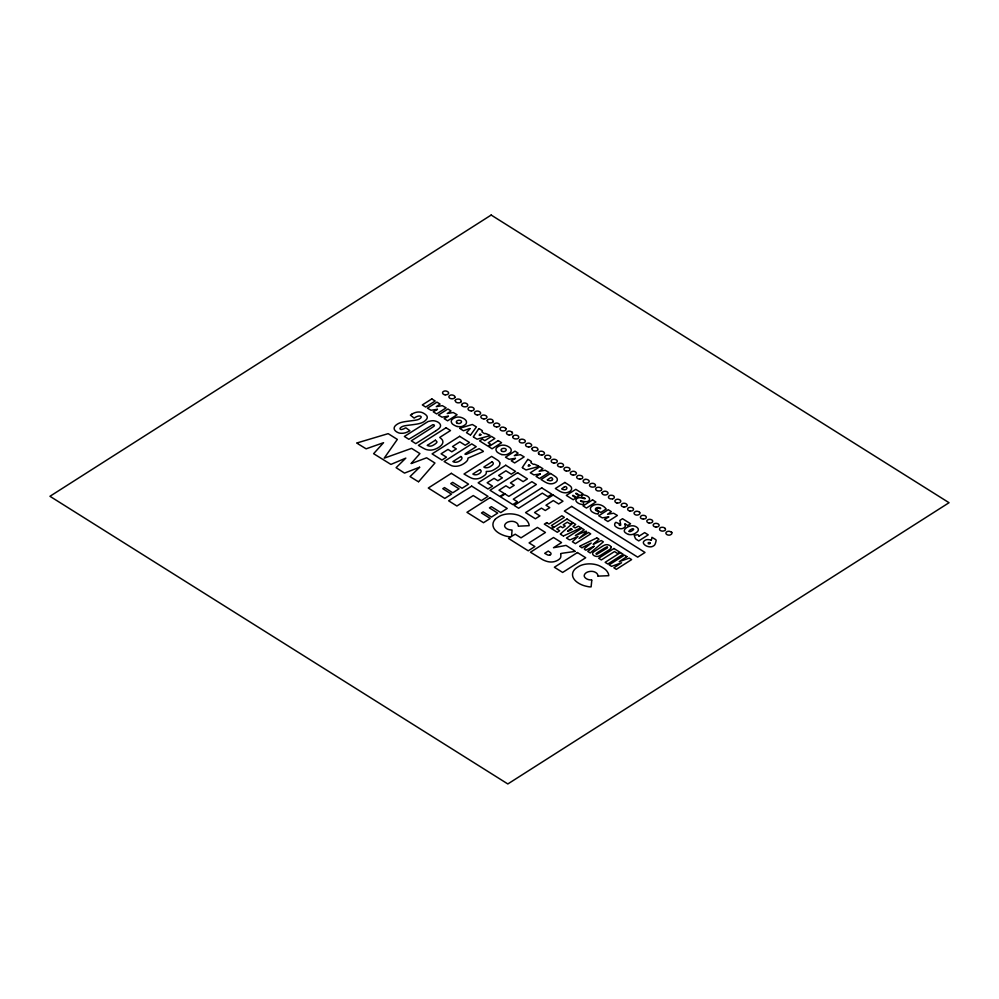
<?xml version="1.0" encoding="UTF-8"?>
<svg xmlns="http://www.w3.org/2000/svg" width="999" height="999" viewBox="0 0 999 999"><rect width="100%" height="100%" fill="white"/><g stroke="black" fill="none" stroke-linecap="round" stroke-linejoin="round"><path stroke-width="1.5" d="M470.029 428.658L469.518 429.295A56.98 36.014 1.8 0 1 468.943 429.957L466.483 432.667L468.469 433.916A52.522 33.192 1.8 0 0 469.455 434.528A6.381 4.033 1.8 0 0 470.054 434.84A1.611 1.024 1.8 0 0 470.429 434.977M461.65 404.57L461.738 404.383A5.132 3.247 1.8 0 1 462.637 403.596A3.584 2.26 1.8 0 1 463.586 403.159A2.373 1.498 1.8 0 1 465.684 403.171A3.659 2.31 1.8 0 1 467.644 404.682A2.66 1.686 1.8 0 1 466.408 406.605A3.197 2.023 1.8 0 1 463.074 406.468A3.197 2.023 1.8 0 1 461.588 404.57M579.907 546.228L580.032 546.078A3.347 2.11 1.8 0 1 580.344 545.904L596.665 537.999M620.491 525.312L619.58 525.312A1.598 1.011 1.8 0 1 619.293 525.099L619.23 524.725A1.923 1.224 1.8 0 1 619.392 524.5A2.585 1.636 1.8 0 0 619.567 524.25L619.442 523.926A2.735 1.723 1.8 0 0 619.105 523.751A16.721 10.577 1.8 0 1 618.756 523.601L617.207 522.877A7.98 5.045 1.8 0 0 616.683 522.627A2.585 1.636 1.8 0 0 616.246 522.489L615.921 522.44M470.616 434.927L476.423 426.91L472.327 424.488L460.015 428.184M411.113 463.511L419.93 453.608L411.6 448.376L384.19 458.166L397.34 439.41L388.161 433.653L357.043 442.932M418.631 481.718L434.94 463.024L426.61 457.804L411.476 463.486M479.907 434.24L479.795 434.34A6.106 3.859 1.8 0 1 479.607 434.59L479.383 434.865A15.047 9.515 1.8 0 1 479.145 435.127L479.657 435.364A11.913 7.53 1.8 0 0 480.519 435.114L480.869 434.915M528.871 465.01L528.758 465.097A6.106 3.859 1.8 0 1 528.571 465.347L528.409 465.546A15.047 9.515 1.8 0 1 528.109 465.896L528.621 466.121A11.913 7.53 1.8 0 0 529.482 465.871L529.832 465.684M419.642 467.282L410.052 476.573L415.871 480.207A81.831 51.723 1.8 0 0 417.257 481.043L418.469 481.743M586.65 531.705L579.045 538.436L588.473 532.492L590.709 533.891L575.412 543.643L572.377 541.733L578.021 536.426L571.503 539.21M560.476 533.903L573.139 522.852L575.686 524.45L572.976 526.573L575.124 527.922L578.458 526.198L581.006 527.797L563.648 535.889M478.808 428.646L473.626 436.338A4.296 2.71 1.8 0 0 473.401 436.788M527.772 459.403L522.589 467.095A4.296 2.71 1.8 0 0 522.365 467.557M582.042 494.705L582.542 494.63A25.375 16.034 1.8 0 1 584.09 494.98A17.895 11.314 1.8 0 1 585.689 495.442A7.667 4.845 1.8 0 1 586.888 495.916A6.831 4.321 1.8 0 1 588.698 497.215A5.982 3.784 1.8 0 1 589.522 498.788A4.995 3.159 1.8 0 1 589.198 500.287A4.058 2.56 1.8 0 1 587.787 501.398A2.498 1.573 1.8 0 1 586.775 501.648A6.131 3.871 1.8 0 1 585.402 501.673A7.63 4.82 1.8 0 1 583.866 501.498A8.304 5.245 1.8 0 1 582.367 501.123A8.454 5.345 1.8 0 0 581.805 500.961A5.407 3.422 1.8 0 0 580.819 500.761L580.681 500.761M437.412 409.428L433.229 411.788L436.638 413.923L446.141 407.879L442.345 405.644L436.276 406.655L440.072 404.083L436.95 402.122L427.46 408.179L431.031 410.264L437.387 409.29M448.364 416.321L444.18 418.668L447.602 420.804L457.092 414.76L453.296 412.525L447.24 413.536L451.024 410.964L447.914 409.003L438.411 415.06L441.995 417.157L448.339 416.171M515.447 458.454L511.263 460.801L514.672 462.949L524.163 456.893L520.367 454.67L514.31 455.681L518.094 453.096L514.985 451.148L505.482 457.205L509.065 459.29L515.409 458.316M540.259 474.05L536.076 476.398L539.485 478.533L548.988 472.49L545.179 470.254L539.123 471.266L542.907 468.693L539.797 466.733L530.307 472.789L533.878 474.887L540.234 473.901M608.678 517.032L604.495 519.38L607.904 521.515L617.394 515.472L613.598 513.236L607.542 514.248L611.326 511.675L608.216 509.715L598.713 515.771L602.297 517.857L608.641 516.883M639.035 536.076L639.822 535.639A34.428 21.766 1.8 0 0 640.746 535.089A72.053 45.542 1.8 0 0 641.833 534.415L644.655 532.617L648.239 534.865L638.748 540.909L637.137 539.885A21.541 13.611 1.8 0 1 636.151 539.223A3.447 2.173 1.8 0 1 635.639 538.761A4.471 2.822 1.8 0 1 635.289 538.199A49.525 31.306 1.8 0 1 634.84 537.087L634.178 535.302L635.451 535.077A55.207 34.89 1.8 0 1 637.125 534.815A1.973 1.249 1.8 0 1 637.799 534.802L638.211 534.94A2.11 1.336 1.8 0 1 638.523 535.314L638.935 536.051M582.017 547.677L591.208 543.069L585.014 548.089A6.506 4.108 1.8 0 0 584.39 548.713L584.378 549.125A2.498 1.586 1.8 0 0 584.914 549.612L585.864 550.212L593.631 546.353A2.135 1.349 1.8 0 1 593.98 546.228M483.116 451.635L467.982 458.116L467.844 459.103A7.23 4.57 1.8 0 1 467.557 460.039A9.291 5.882 1.8 0 1 466.945 460.976A13.087 8.267 1.8 0 1 465.959 461.975A29.97 18.944 1.8 0 1 464.547 463.111A19.58 12.375 1.8 0 1 461.451 464.935A12.05 7.617 1.8 0 1 458.116 466.009A9.066 5.732 1.8 0 1 454.807 466.271A7.03 4.446 1.8 0 1 451.785 465.721A4.121 2.597 1.8 0 1 451.198 465.472A64.91 41.021 1.8 0 1 447.427 463.436L444.118 461.513L471.753 443.893L476.223 446.703L466.845 452.697A25.824 16.321 1.8 0 0 465.646 453.521A3.596 2.273 1.8 0 0 465.172 453.983M570.754 539.522L570.392 539.672A5.145 3.259 1.8 0 1 570.054 539.81L569.505 539.797A3.172 1.998 1.8 0 1 568.868 539.522A33.042 20.879 1.8 0 1 568.019 538.998L566.47 538.024L581.768 528.271L584.228 529.82L575.337 535.551L586.288 531.118M600.474 508.678L599.875 508.553A4.895 3.097 1.8 0 1 599.5 508.341L598.726 507.842L596.141 509.49L600.836 512.45L606.206 509.015L605.282 507.979A13.661 8.641 1.8 0 0 603.596 506.481A10.415 6.581 1.8 0 0 601.548 505.332A8.554 5.407 1.8 0 0 599.338 504.632A5.994 3.784 1.8 0 0 597.115 504.445A7.368 4.658 1.8 0 0 595.704 504.582A5.457 3.447 1.8 0 0 594.48 504.882A6.556 4.146 1.8 0 0 593.331 505.394A14.386 9.091 1.8 0 0 592.12 506.168A9.178 5.794 1.8 0 0 591.033 507.13A5.332 3.372 1.8 0 0 590.421 509.14A9.603 6.069 1.8 0 0 590.834 510.339A14.848 9.391 1.8 0 0 591.233 511.026A3.659 2.31 1.8 0 0 591.62 511.476A4.446 2.81 1.8 0 0 592.182 511.9A28.022 17.707 1.8 0 0 593.219 512.499A19.168 12.113 1.8 0 0 594.13 512.986A8.242 5.207 1.8 0 0 594.917 513.336A5.932 3.746 1.8 0 0 596.44 513.773A8.054 5.082 1.8 0 0 597.015 513.861A4.758 3.009 1.8 0 0 597.939 513.936M574.787 551.473L563.424 553.071A23.901 15.11 1.8 0 0 561.663 553.371A5.045 3.184 1.8 0 0 560.776 553.596M419.592 467.22L404.52 473.101L396.103 467.669L405.831 458.116L390.909 464.41L373.614 453.683L383.566 442.694L366.121 448.826L358.966 444.443A34.128 21.566 1.8 0 1 357.704 443.606A15.684 9.915 1.8 0 1 356.993 443.081M583.091 504.62L582.904 504.607A11.164 7.055 1.8 0 1 581.068 504.27A7.892 4.995 1.8 0 1 579.208 503.658A8.704 5.507 1.8 0 1 577.609 502.747A7.955 5.032 1.8 0 1 576.46 501.673A5.12 3.234 1.8 0 1 575.923 500.561A2.71 1.711 1.8 0 1 575.948 500.037A6.656 4.208 1.8 0 1 576.648 498.826A3.222 2.035 1.8 0 1 577.16 498.389A4.171 2.635 1.8 0 1 578.309 497.877A3.172 2.01 1.8 0 1 579.582 497.689A4.945 3.122 1.8 0 1 581.156 497.839A16.958 10.714 1.8 0 1 583.204 498.351A14.56 9.203 1.8 0 0 583.853 498.526A8.629 5.457 1.8 0 0 584.914 498.751M520.217 526.098L529.17 525.686L529.02 524.675A10.34 6.531 1.8 0 0 528.733 523.613A20.417 12.9 1.8 0 0 528.146 522.402A22.165 14.011 1.8 0 0 527.322 521.166A18.107 11.451 1.8 0 0 526.361 520.042A13.087 8.279 1.8 0 0 524.812 518.731A36.039 22.777 1.8 0 0 519.917 515.884A11.901 7.517 1.8 0 0 517.794 515.047A18.444 11.651 1.8 0 0 513.723 514.135A16.796 10.614 1.8 0 0 505.444 514.248A17.545 11.089 1.8 0 0 501.598 515.284A11.001 6.956 1.8 0 0 499.975 516.008A34.615 21.878 1.8 0 0 496.216 518.406A11.838 7.48 1.8 0 0 495.054 519.468M519.205 526.123L518.481 526.111M598.114 576.123L608.766 575.686L608.616 574.675A10.34 6.531 1.8 0 0 608.329 573.626A20.417 12.9 1.8 0 0 607.729 572.402A22.165 14.011 1.8 0 0 606.917 571.166A18.107 11.451 1.8 0 0 605.956 570.042A13.087 8.279 1.8 0 0 604.407 568.731A36.039 22.777 1.8 0 0 599.512 565.884A11.901 7.517 1.8 0 0 597.39 565.047A18.444 11.651 1.8 0 0 593.319 564.135A16.796 10.614 1.8 0 0 585.039 564.26A17.545 11.089 1.8 0 0 581.181 565.284A11.001 6.956 1.8 0 0 579.557 566.008A34.615 21.878 1.8 0 0 575.811 568.406A11.838 7.48 1.8 0 0 574.65 569.467A16.521 10.44 1.8 0 0 572.602 573.601A17.233 10.889 1.8 0 0 573.389 578.009A18.756 11.851 1.8 0 0 576.947 582.067A21.878 13.824 1.8 0 0 582.767 585.214A15.984 10.102 1.8 0 0 584.54 585.801A30.045 18.981 1.8 0 0 588.786 586.763A4.458 2.822 1.8 0 0 590.084 586.875L591.108 586.863L591.808 580.207M607.042 547.052L606.655 547.052A6.956 4.396 1.8 0 0 605.694 547.477A28.322 17.895 1.8 0 0 604.345 548.251L598.988 551.585A60.102 37.987 1.8 0 0 596.391 553.346L596.216 553.621A2.385 1.498 1.8 0 0 596.228 553.883M570.804 528.583L571.053 528.658A7.48 4.733 1.8 0 1 571.878 529.183M480.057 434.215L480.269 434.265A3.409 2.148 1.8 0 1 480.556 434.428A1.648 1.036 1.8 0 1 480.881 434.702M529.02 464.972L529.233 465.022A3.409 2.148 1.8 0 1 529.52 465.197A1.648 1.036 1.8 0 1 529.845 465.472M572.827 495.329L573.176 495.429A4.421 2.797 1.8 0 1 573.726 495.704A46.541 29.408 1.8 0 1 574.675 496.291L576.473 497.415L579.058 495.766L577.272 494.642A46.541 29.408 1.8 0 1 576.336 494.043A4.421 2.797 1.8 0 1 575.899 493.693L575.736 493.469M607.355 547.115L607.592 547.377A1.998 1.261 1.8 0 1 607.055 548.101L597.09 554.158A2.36 1.498 1.8 0 1 596.578 554.133L596.291 554.008M629.27 531.53L629.42 531.58A4.733 2.997 1.8 0 0 629.882 531.605A1.299 0.824 1.8 0 0 630.332 531.58A1.923 1.211 1.8 0 0 630.781 531.443A3.959 2.498 1.8 0 0 631.306 531.193A19.056 12.038 1.8 0 0 632.03 530.756A15.597 9.865 1.8 0 0 632.966 530.107A4.246 2.685 1.8 0 0 633.491 529.582A1.723 1.086 1.8 0 0 633.653 529.158L633.029 528.733A1.711 1.086 1.8 0 0 632.33 528.833A4.146 2.622 1.8 0 0 631.505 529.17A14.798 9.353 1.8 0 0 629.882 530.169A4.97 3.134 1.8 0 0 629.47 530.519A2.86 1.811 1.8 0 0 629.22 530.819A1.299 0.812 1.8 0 0 629.133 531.093A4.733 2.985 1.8 0 0 629.145 531.381M581.918 547.689L581.593 547.502A18.644 11.788 1.8 0 1 581.068 547.19L580.781 547.015A16.434 10.39 1.8 0 1 580.194 546.64A1.523 0.962 1.8 0 1 579.944 546.403M465.234 454.245L465.759 454.37A2.073 1.311 1.8 0 0 466.483 454.208A22.49 14.211 1.8 0 0 467.857 453.658L479.158 448.688L481.393 450.012A62.675 39.61 1.8 0 1 482.48 450.674A8.054 5.095 1.8 0 1 483.079 451.086A2.672 1.686 1.8 0 1 483.379 451.361M480.194 469.655L480.319 469.742A10.415 6.581 1.8 0 1 480.894 470.492A2.785 1.761 1.8 0 1 481.093 471.478A5.732 3.621 1.8 0 1 480.482 472.589A7.517 4.758 1.8 0 1 479.195 473.663A8.729 5.519 1.8 0 1 477.435 474.513A3.347 2.11 1.8 0 1 476.436 474.737A5.082 3.209 1.8 0 1 475.262 474.787A4.583 2.897 1.8 0 1 474.15 474.662A1.748 1.099 1.8 0 1 473.401 474.375L472.852 474.038L477.959 470.804A35.177 22.228 1.8 0 1 479.108 470.129A44.206 27.935 1.8 0 1 479.995 469.642M572.577 495.654L572.677 495.766A4.933 3.122 1.8 0 0 573.151 496.128A54.121 34.203 1.8 0 0 574.15 496.765L576.048 497.964L573.251 499.75L566.321 495.392L575.799 489.348L582.954 493.843L580.144 495.629L578.134 494.368A62.3 39.373 1.8 0 0 577.06 493.706A5.482 3.459 1.8 0 0 576.448 493.394A1.274 0.812 1.8 0 0 576.061 493.269M585.139 498.489L584.902 498.239A2.797 1.761 1.8 0 0 584.178 497.889A6.131 3.871 1.8 0 0 583.266 497.652L581.755 497.34L581.793 496.091A17.945 11.339 1.8 0 1 581.818 495.604A12.038 7.605 1.8 0 1 581.955 494.817M518.369 526.036A2.86 1.811 1.8 0 1 518.181 525.586A4.845 3.059 1.8 0 1 518.144 525.299A6.306 3.984 1.8 0 0 517.857 524.25A5.969 3.771 1.8 0 0 517.145 523.301A6.344 4.008 1.8 0 0 516.033 522.477A8.017 5.07 1.8 0 0 514.56 521.79A5.232 3.309 1.8 0 0 512.537 521.366A6.856 4.333 1.8 0 0 510.264 521.441A7.418 4.695 1.8 0 0 508.091 521.99A7.168 4.533 1.8 0 0 506.343 522.952A7.955 5.02 1.8 0 0 504.895 524.712A7.068 4.471 1.8 0 0 504.645 525.649A4.346 2.747 1.8 0 0 504.77 526.498A6.918 4.371 1.8 0 0 505.644 527.772A7.243 4.57 1.8 0 0 506.93 528.771A6.918 4.371 1.8 0 0 508.653 529.52A5.819 3.671 1.8 0 0 510.564 529.87A10.065 6.369 1.8 0 1 511.151 529.932A6.069 3.834 1.8 0 1 512.062 530.082L511.563 536.376L515.234 534.203L521.028 537.837L537.412 527.41L545.454 532.467L529.083 542.894L534.89 546.553L528.221 550.811L508.541 538.449L510.889 536.95L509.04 536.713A14.535 9.191 1.8 0 1 507.267 536.413A18.544 11.713 1.8 0 1 505.444 535.951A20.917 13.224 1.8 0 1 503.583 535.339A26.274 16.608 1.8 0 1 501.723 534.59A21.304 13.462 1.8 0 1 496.565 531.431A18.182 11.489 1.8 0 1 493.543 527.522A16.833 10.639 1.8 0 1 495.054 519.455M591.658 580.082A6.081 3.846 1.8 0 0 590.734 579.932A10.102 6.381 1.8 0 0 590.147 579.882A5.819 3.671 1.8 0 1 588.249 579.52A6.918 4.371 1.8 0 1 586.525 578.771A7.243 4.57 1.8 0 1 585.177 577.734A6.993 4.421 1.8 0 1 584.365 576.498A4.346 2.747 1.8 0 1 584.24 575.661A7.068 4.471 1.8 0 1 584.477 574.725A7.955 5.02 1.8 0 1 585.938 572.951A7.168 4.533 1.8 0 1 587.687 572.002A7.418 4.695 1.8 0 1 589.86 571.453A6.856 4.333 1.8 0 1 592.12 571.378A5.232 3.309 1.8 0 1 594.155 571.803A8.017 5.07 1.8 0 1 595.629 572.477A6.344 4.008 1.8 0 1 596.74 573.301A5.969 3.771 1.8 0 1 597.452 574.263A6.344 4.008 1.8 0 1 597.777 575.374M597.739 575.299A4.845 3.059 1.8 0 0 597.777 575.586A2.86 1.811 1.8 0 0 597.951 576.036M560.614 553.846A2.023 1.274 1.8 0 1 560.689 554.083A34.778 21.978 1.8 0 1 560.851 555.806A11.963 7.567 1.8 0 1 560.701 557.167A6.956 4.396 1.8 0 1 560.164 558.291A7.592 4.808 1.8 0 1 559.128 559.315A16.334 10.327 1.8 0 1 557.504 560.377A11.713 7.405 1.8 0 1 554.295 561.625A8.367 5.282 1.8 0 1 550.861 562A9.765 6.169 1.8 0 1 547.202 561.463A19.043 12.038 1.8 0 1 543.331 560.014A15.672 9.903 1.8 0 1 542.257 559.452L530.457 552.21L553.508 537.512L561.55 542.569L553.483 547.727L566.058 545.404L573.139 549.875A35.802 22.627 1.8 0 1 574.413 550.724A18.007 11.376 1.8 0 1 575.137 551.273M499.737 462.862A8.891 5.619 1.8 0 1 499.612 465.01A8.267 5.22 1.8 0 1 498.563 466.57A10.977 6.943 1.8 0 1 497.914 467.145A18.694 11.813 1.8 0 1 497.002 467.819A70.405 44.493 1.8 0 1 495.641 468.718A42.358 26.773 1.8 0 1 493.444 470.017A10.977 6.943 1.8 0 1 491.708 470.791A7.243 4.583 1.8 0 1 490.022 471.216A9.915 6.269 1.8 0 1 488.074 471.403L486.251 471.466L486.301 472.265A8.129 5.132 1.8 0 1 486.188 473.364A5.882 3.709 1.8 0 1 485.701 474.313A8.142 5.145 1.8 0 1 484.74 475.274A25.325 16.009 1.8 0 1 483.129 476.398A40.672 25.699 1.8 0 1 481.98 477.11A17.083 10.802 1.8 0 1 481.006 477.634A12.238 7.742 1.8 0 1 480.094 478.046A9.853 6.231 1.8 0 1 479.183 478.371A7.88 4.983 1.8 0 1 473.888 478.771A7.293 4.608 1.8 0 1 471.328 478.034A24.163 15.272 1.8 0 1 470.204 477.497A35.177 22.24 1.8 0 1 468.868 476.798A70.792 44.743 1.8 0 1 467.32 475.936L464.011 474.013L491.658 456.393L497.252 459.94A15.047 9.503 1.8 0 1 498.239 460.639A5.857 3.696 1.8 0 1 498.826 461.188A7.805 4.933 1.8 0 1 499.737 462.862M611.001 546.815A3.796 2.398 1.8 0 0 610.539 546.128A5.744 3.634 1.8 0 0 608.678 545.042A3.646 2.298 1.8 0 0 604.67 545.092A15.197 9.603 1.8 0 0 602.747 546.066L595.429 550.711A39.898 25.212 1.8 0 0 593.955 551.71A11.089 7.005 1.8 0 0 593.169 552.372A3.184 2.01 1.8 0 0 592.757 552.909A3.472 2.198 1.8 0 0 592.619 553.583A4.645 2.935 1.8 0 0 593.269 554.994A4.196 2.66 1.8 0 0 593.98 555.581A3.134 1.986 1.8 0 0 594.355 555.781A6.743 4.258 1.8 0 0 595.404 556.181A3.809 2.41 1.8 0 0 597.477 556.431A3.259 2.06 1.8 0 0 598.901 556.106A13.424 8.479 1.8 0 0 600.799 555.144L608.928 549.962A15.709 9.928 1.8 0 0 610.489 548.751A3.796 2.398 1.8 0 0 611.063 547.864A3.384 2.135 1.8 0 0 611.013 546.928M560.364 534.065A12.013 7.592 1.8 0 0 561.176 534.69A20.754 13.112 1.8 0 0 562.387 535.452A12.013 7.592 1.8 0 0 563.386 535.963M594.055 546.278A44.605 28.184 1.8 0 1 592.407 547.727L587.774 551.411L590.222 552.959L603.359 541.845L601.273 540.534L595.429 543.331A50.787 32.093 1.8 0 1 593.181 544.318A9.653 6.106 1.8 0 1 593.369 544.055L598.975 539.223L597.976 538.523A8.841 5.582 1.8 0 0 597.589 538.261A4.058 2.56 1.8 0 0 596.94 537.912M583.341 504.507A2.847 1.798 1.8 0 0 583.466 504.22A4.933 3.109 1.8 0 0 583.541 503.808A13.162 8.317 1.8 0 0 583.553 503.271L583.516 501.985L582.492 501.81A3.834 2.423 1.8 0 1 580.906 501.286A1.711 1.074 1.8 0 1 580.519 500.974M598.201 513.773A13.974 8.829 1.8 0 0 598.376 512.962A20.467 12.937 1.8 0 0 598.438 512.462A48.926 30.932 1.8 0 0 598.476 511.625A1.274 0.799 1.8 0 0 598.401 511.326L598.226 511.188A2.448 1.548 1.8 0 0 597.639 511.076A3.097 1.948 1.8 0 1 596.665 510.851A2.36 1.486 1.8 0 1 595.504 509.915A2.947 1.861 1.8 0 1 595.404 509.278A3.909 2.473 1.8 0 1 595.654 508.553A2.522 1.598 1.8 0 1 597.14 507.654A3.496 2.21 1.8 0 1 598.276 507.542A3.247 2.048 1.8 0 1 600.199 507.942A1.536 0.974 1.8 0 1 600.686 508.304M620.566 525.199A4.633 2.935 1.8 0 0 620.641 524.35A46.553 29.421 1.8 0 0 620.367 522.789L619.842 520.442L622.527 518.706L630.569 523.763L627.772 525.549L624.825 523.701L625.087 524.962A17.02 10.764 1.8 0 1 625.237 525.973A3.596 2.273 1.8 0 1 625.112 526.648A2.935 1.861 1.8 0 1 624.7 527.222A8.991 5.682 1.8 0 1 623.863 527.859A5.594 3.534 1.8 0 1 622.814 528.396A3.484 2.198 1.8 0 1 620.491 528.696A5.032 3.184 1.8 0 1 619.205 528.459A5.619 3.546 1.8 0 1 618.031 528.021A12.65 7.992 1.8 0 1 615.646 526.56A4.046 2.56 1.8 0 1 615.034 525.886A4.633 2.922 1.8 0 1 614.71 525.024A7.592 4.795 1.8 0 1 614.747 524.025A7.068 4.458 1.8 0 1 615.097 523.101A2.81 1.773 1.8 0 1 615.721 522.477M651.286 540.134A7.405 4.683 1.8 0 0 651.573 539.348A17.458 11.026 1.8 0 0 651.685 538.786L651.922 537.312L654.045 538.573A30.12 19.031 1.8 0 1 655.569 539.535A1.911 1.199 1.8 0 1 656.056 540.109A2.935 1.848 1.8 0 1 656.093 540.809A109.878 69.443 1.8 0 1 655.594 542.732A31.481 19.893 1.8 0 1 655.119 544.08A7.617 4.82 1.8 0 1 654.595 544.979A5.032 3.184 1.8 0 1 653.883 545.654A7.617 4.808 1.8 0 1 652.846 546.266A5.295 3.347 1.8 0 1 651.835 546.653A3.721 2.348 1.8 0 1 650.811 546.828A4.096 2.585 1.8 0 1 649.687 546.828A7.455 4.708 1.8 0 1 648.413 546.628A6.469 4.096 1.8 0 1 646.365 545.929A8.429 5.332 1.8 0 1 644.655 544.792A7.717 4.883 1.8 0 1 643.581 543.456A4.321 2.735 1.8 0 1 643.406 542.182A4.096 2.585 1.8 0 1 643.793 541.408A6.444 4.071 1.8 0 1 645.641 540.034A3.971 2.51 1.8 0 1 646.765 539.672A2.772 1.748 1.8 0 1 647.639 539.597A7.318 4.62 1.8 0 1 648.776 539.66A8.379 5.295 1.8 0 1 651.148 540.159M469.967 428.534A8.354 5.282 1.8 0 0 468.856 428.846A21.254 13.424 1.8 0 0 468.094 429.12L463.449 430.769L461.563 429.582A40.06 25.325 1.8 0 1 460.676 429.008A6.756 4.271 1.8 0 1 460.164 428.633A2.56 1.623 1.8 0 1 459.902 428.371M489.697 435.739A7.867 4.97 1.8 0 1 489.323 435.851L477.085 439.198L475.212 438.099A23.052 14.573 1.8 0 1 474.488 437.662A14.698 9.291 1.8 0 1 473.451 436.913M489.81 435.402A3.159 1.998 1.8 0 0 489.41 435.089L485.526 433.466A3.072 1.948 1.8 0 1 484.965 433.591L484.565 433.566A1.486 0.937 1.8 0 1 484.14 433.391A39.073 24.688 1.8 0 1 482.305 432.23A1.486 0.937 1.8 0 1 482.017 431.955L481.98 431.718A3.072 1.948 1.8 0 1 482.18 431.356A2.735 1.723 1.8 0 0 482.367 430.981L482.305 430.719A1.986 1.249 1.8 0 0 481.955 430.419A78.509 49.613 1.8 0 0 480.781 429.657A25.662 16.221 1.8 0 0 480.082 429.233A13.074 8.267 1.8 0 0 479.47 428.896A17.67 11.164 1.8 0 0 478.946 428.633M538.661 466.496A7.867 4.97 1.8 0 1 538.286 466.608L526.048 469.967L524.175 468.856A23.052 14.573 1.8 0 1 523.451 468.419A14.698 9.291 1.8 0 1 522.415 467.682M538.773 466.171A3.159 1.998 1.8 0 0 538.374 465.859L534.49 464.223A3.072 1.948 1.8 0 1 533.928 464.348L533.578 464.335A1.486 0.937 1.8 0 1 533.104 464.148A39.073 24.688 1.8 0 1 531.268 462.999A1.486 0.937 1.8 0 1 530.981 462.724L530.944 462.475A3.072 1.948 1.8 0 1 531.143 462.112A2.735 1.723 1.8 0 0 531.331 461.75L531.268 461.488A1.986 1.249 1.8 0 0 530.919 461.176A78.509 49.613 1.8 0 0 529.745 460.427A25.662 16.221 1.8 0 0 529.045 460.002A13.074 8.267 1.8 0 0 528.421 459.652A17.67 11.164 1.8 0 0 527.909 459.403M454.932 397.34A2.735 1.736 1.8 0 1 453.371 398.601A3.372 2.123 1.8 0 1 451.998 398.788A3.072 1.936 1.8 0 1 449.026 397.365A3.072 1.936 1.8 0 1 450.299 395.204A2.31 1.461 1.8 0 1 451.511 394.967A3.309 2.085 1.8 0 1 452.884 395.154A3.646 2.298 1.8 0 1 454.095 395.704A3.159 1.998 1.8 0 1 454.82 396.491A2.897 1.836 1.8 0 1 454.932 397.34M461.088 401.835A2.448 1.548 1.8 0 1 460.389 402.435A2.697 1.711 1.8 0 1 459.29 402.772A4.246 2.685 1.8 0 1 457.917 402.809A2.56 1.623 1.8 0 1 456.468 402.397A3.309 2.098 1.8 0 1 455.369 400.437M455.207 400.412A3.022 1.911 1.8 0 1 459.128 399.163A3.022 1.911 1.8 0 1 460.889 401.773M483.966 418.868A3.372 2.123 1.8 0 0 485.339 418.693A2.735 1.736 1.8 0 0 486.9 417.42A2.897 1.836 1.8 0 0 486.788 416.571A3.159 1.998 1.8 0 0 486.063 415.796A3.646 2.298 1.8 0 0 484.852 415.247A3.309 2.085 1.8 0 0 483.479 415.06A2.31 1.461 1.8 0 0 482.267 415.272A3.072 1.936 1.8 0 0 480.994 417.457A3.072 1.936 1.8 0 0 483.966 418.893M493.056 421.928A2.448 1.548 1.8 0 1 492.37 422.515A2.697 1.711 1.8 0 1 491.271 422.852A4.246 2.685 1.8 0 1 489.885 422.902A2.56 1.623 1.8 0 1 488.436 422.49A3.309 2.098 1.8 0 1 487.337 420.529M487.187 420.504A3.022 1.911 1.8 0 1 491.096 419.243A3.022 1.911 1.8 0 1 492.857 421.865M504.233 427.597A2.697 1.711 1.8 0 1 505.869 428.596M505.781 428.359A3.484 2.198 1.8 0 1 506.031 429.145A3.222 2.035 1.8 0 1 505.806 429.932A2.448 1.548 1.8 0 1 505.107 430.532A2.697 1.711 1.8 0 1 504.008 430.856A4.246 2.685 1.8 0 1 502.622 430.906A2.672 1.686 1.8 0 1 501.223 430.532A2.935 1.848 1.8 0 1 500.299 429.732A3.197 2.023 1.8 0 1 500.699 427.797A7.218 4.558 1.8 0 1 501.173 427.435A1.399 0.887 1.8 0 1 502.047 427.172A7.63 4.82 1.8 0 1 502.809 427.16A3.671 2.323 1.8 0 1 504.083 427.31M509.14 434.902A4.371 2.76 1.8 0 0 510.164 434.915A2.547 1.611 1.8 0 0 511.001 434.752A2.36 1.486 1.8 0 0 511.675 434.44A3.409 2.16 1.8 0 0 512.2 433.953A2.997 1.898 1.8 0 0 512.487 433.129A2.735 1.723 1.8 0 0 512.175 432.317M509.19 434.965A2.997 1.898 1.8 0 1 506.53 432.717A2.622 1.648 1.8 0 1 507.18 431.793A10.04 6.344 1.8 0 1 507.954 431.343A2.073 1.311 1.8 0 1 508.553 431.131A1.461 0.924 1.8 0 1 509.165 431.093A3.459 2.185 1.8 0 1 509.927 431.193A4.371 2.76 1.8 0 1 511.276 431.643A2.997 1.898 1.8 0 1 512.137 432.242M512.849 436.426A3.009 1.898 1.8 0 1 516.196 435.189A3.009 1.898 1.8 0 1 518.731 437.15A3.671 2.323 1.8 0 1 518.593 437.912A2.373 1.498 1.8 0 1 517.095 438.836A3.609 2.273 1.8 0 1 515.896 438.936A5.132 3.247 1.8 0 1 515.234 438.886A2.547 1.611 1.8 0 1 514.697 438.786A2.273 1.436 1.8 0 1 514.223 438.623A3.334 2.11 1.8 0 1 513.773 438.374A5.569 3.521 1.8 0 1 513.136 437.912A2.098 1.324 1.8 0 1 512.749 437A4.608 2.91 1.8 0 1 512.924 436.451M519.705 439.96A2.735 1.723 1.8 0 1 522.714 439.248A3.397 2.148 1.8 0 1 525.224 440.796A2.647 1.673 1.8 0 1 524.038 442.632A3.509 2.223 1.8 0 1 521.103 442.807A2.572 1.623 1.8 0 1 519.492 441.808A3.571 2.26 1.8 0 1 519.255 441.046A3.209 2.035 1.8 0 1 519.717 439.96M537.774 450.012A2.448 1.548 1.8 0 1 537.087 450.611A2.697 1.711 1.8 0 1 535.988 450.949A4.246 2.685 1.8 0 1 534.602 450.986A2.56 1.623 1.8 0 1 533.154 450.574A3.309 2.098 1.8 0 1 532.055 448.626M531.893 448.588A3.022 1.911 1.8 0 1 535.814 447.34A3.022 1.911 1.8 0 1 537.574 449.95M541.858 454.995A2.985 1.886 1.8 0 1 540.884 454.982A2.697 1.711 1.8 0 1 539.984 454.77A2.86 1.811 1.8 0 1 539.235 454.37M539.11 454.333A2.985 1.886 1.8 0 1 538.598 453.796M541.908 454.982A3.434 2.173 1.8 0 0 543.668 454.458A2.385 1.511 1.8 0 0 544.205 453.996A2.66 1.686 1.8 0 0 544.43 453.109A3.372 2.135 1.8 0 0 542.782 451.498A2.91 1.836 1.8 0 0 541.358 451.211A3.621 2.298 1.8 0 0 540.759 451.223A1.736 1.099 1.8 0 0 540.272 451.311A2.11 1.336 1.8 0 0 539.822 451.486A7.018 4.433 1.8 0 0 538.786 452.147A1.736 1.099 1.8 0 0 538.523 452.435A1.573 0.999 1.8 0 0 538.424 452.747A5.232 3.309 1.8 0 0 538.449 453.184A3.534 2.235 1.8 0 0 538.711 453.821M566.445 471.016A9.353 5.907 1.8 0 0 568.119 470.954A1.898 1.199 1.8 0 0 568.631 470.866A1.411 0.899 1.8 0 0 569.03 470.691A4.021 2.535 1.8 0 0 569.43 470.379M569.48 470.404A3.059 1.936 1.8 0 0 569.617 468.381A3.059 1.936 1.8 0 0 566.808 467.332A4.858 3.072 1.8 0 0 566.158 467.345A2.223 1.411 1.8 0 0 565.184 467.582A3.434 2.173 1.8 0 0 564.735 467.819A2.997 1.898 1.8 0 0 564.91 470.492A4.645 2.935 1.8 0 0 565.422 470.791A1.648 1.036 1.8 0 0 565.896 470.941A1.998 1.261 1.8 0 0 566.445 471.016M585.002 479.433A2.448 1.548 1.8 0 1 587.175 479.508A4.321 2.735 1.8 0 1 588.236 479.995A3.147 1.998 1.8 0 1 588.811 480.469A2.81 1.773 1.8 0 1 589.135 481.593A3.022 1.911 1.8 0 1 588.873 482.142A3.272 2.073 1.8 0 1 588.361 482.617A2.36 1.498 1.8 0 1 587.687 482.942A2.572 1.623 1.8 0 1 586.838 483.091A4.358 2.747 1.8 0 1 585.826 483.079A2.96 1.873 1.8 0 1 583.341 481.818A2.96 1.873 1.8 0 1 584.003 479.87A3.634 2.298 1.8 0 1 585.014 479.445M595.466 485.327A3.696 2.335 1.8 0 1 595.292 486.076A2.298 1.449 1.8 0 1 593.831 486.975A3.984 2.522 1.8 0 1 592.632 487.087A3.422 2.16 1.8 0 1 591.108 486.863A2.76 1.748 1.8 0 1 589.522 485.352A3.322 2.098 1.8 0 1 589.785 484.39A2.997 1.898 1.8 0 1 593.094 483.379A2.997 1.898 1.8 0 1 595.404 485.327M601.186 490.334A4.021 2.535 1.8 0 1 600.774 490.634A1.411 0.899 1.8 0 1 600.374 490.809A1.898 1.199 1.8 0 1 599.862 490.909A9.353 5.907 1.8 0 1 598.201 490.959A1.998 1.261 1.8 0 1 597.639 490.896A1.648 1.036 1.8 0 1 597.165 490.734A4.645 2.935 1.8 0 1 596.64 490.447A2.997 1.898 1.8 0 1 596.465 487.749A3.434 2.173 1.8 0 1 596.927 487.524A2.223 1.411 1.8 0 1 597.902 487.3A4.858 3.072 1.8 0 1 598.563 487.275A3.059 1.936 1.8 0 1 601.361 488.324A3.059 1.936 1.8 0 1 601.223 490.347M612.637 498.801A3.596 2.273 1.8 0 1 611.413 498.938A3.234 2.035 1.8 0 1 609.79 498.651A2.635 1.661 1.8 0 1 608.491 496.915A3.559 2.248 1.8 0 1 609.128 495.929A7.218 4.558 1.8 0 1 609.615 495.566A1.399 0.887 1.8 0 1 610.476 495.292A7.63 4.82 1.8 0 1 611.251 495.279A3.746 2.373 1.8 0 1 612.424 495.404A2.498 1.586 1.8 0 1 613.973 496.316A3.946 2.498 1.8 0 1 614.285 497.052A2.997 1.898 1.8 0 1 614.173 497.802A2.547 1.611 1.8 0 1 612.637 498.801M635.926 511.451A2.997 1.898 1.8 0 0 634.078 513.349A2.997 1.898 1.8 0 0 636.475 515.072A2.235 1.411 1.8 0 0 637.424 515.047A3.272 2.073 1.8 0 0 638.386 514.81A3.546 2.235 1.8 0 0 639.198 514.385A3.097 1.961 1.8 0 0 639.735 513.836A3.609 2.285 1.8 0 0 639.959 513.299A2.198 1.386 1.8 0 0 639.597 512.35M639.597 512.35A4.308 2.722 1.8 0 0 638.261 511.513A2.198 1.386 1.8 0 0 636.763 511.288A3.596 2.273 1.8 0 0 635.926 511.426M665.197 528.521A3.671 2.323 1.8 0 1 665.446 529.32A7.63 4.82 1.8 0 1 665.421 529.82A1.399 0.887 1.8 0 1 665.009 530.369A7.218 4.558 1.8 0 1 664.435 530.669A4.508 2.847 1.8 0 1 663.91 530.881A3.122 1.973 1.8 0 1 663.398 531.031A2.797 1.761 1.8 0 1 660.851 530.744A3.946 2.485 1.8 0 1 659.977 530.194A1.661 1.049 1.8 0 1 659.727 529.895A2.01 1.274 1.8 0 1 659.615 529.545A7.78 4.92 1.8 0 1 659.615 529.045A5.195 3.284 1.8 0 1 659.827 528.271A2.21 1.399 1.8 0 1 660.327 527.722A1.973 1.249 1.8 0 1 661.151 527.41A3.784 2.398 1.8 0 1 662.275 527.297A3.484 2.198 1.8 0 1 663.523 527.46A2.822 1.786 1.8 0 1 665.197 528.521M671.678 532.592A2.473 1.561 1.8 0 1 671.653 533.903A3.459 2.185 1.8 0 1 670.991 534.49A6.094 3.859 1.8 0 1 670.267 534.877A2.285 1.449 1.8 0 1 669.605 535.077A1.948 1.236 1.8 0 1 668.905 535.127A3.671 2.323 1.8 0 1 668.094 535.027A2.91 1.848 1.8 0 1 666.795 534.502A3.109 1.973 1.8 0 1 665.996 532.667A2.81 1.773 1.8 0 1 666.733 531.855A3.709 2.348 1.8 0 1 667.744 531.406A2.31 1.461 1.8 0 1 668.831 531.281A2.535 1.598 1.8 0 1 669.929 531.48A4.845 3.059 1.8 0 1 671.041 532.005M671.191 531.805A3.109 1.973 1.8 0 1 671.865 532.417M549.837 555.007A2.073 1.311 1.8 0 0 550.911 554.233A2.722 1.723 1.8 0 0 550.911 553.284A2.535 1.598 1.8 0 0 550.699 552.934A4.171 2.635 1.8 0 0 550.287 552.534A16.933 10.702 1.8 0 0 549.6 552.022L548.251 551.061L544.705 553.321L546.378 554.258A27.185 17.183 1.8 0 0 547.315 554.77A3.721 2.348 1.8 0 0 547.914 555.019A1.711 1.074 1.8 0 0 548.426 555.132A1.973 1.249 1.8 0 0 548.975 555.157A2.685 1.698 1.8 0 0 549.837 555.007M570.616 528.633A2.035 1.286 1.8 0 0 570.379 528.833A4.995 3.159 1.8 0 1 570.167 529.045L568.718 530.232A19.518 12.338 1.8 0 0 568.231 530.644A11.414 7.205 1.8 0 0 567.569 531.293M571.878 529.47A4.396 2.785 1.8 0 1 571.478 529.657A10.077 6.369 1.8 0 0 571.103 529.82L569.255 530.719A16.796 10.614 1.8 0 1 568.668 530.993A9.54 6.031 1.8 0 1 567.707 531.381M552.497 479.52A2.897 1.836 1.8 0 0 552.385 478.521A3.571 2.26 1.8 0 0 551.498 477.634L550.924 477.584A3.834 2.423 1.8 0 0 550.299 477.884L549.15 478.608A34.291 21.666 1.8 0 0 548.414 479.095A22.39 14.148 1.8 0 0 547.365 479.87M552.497 479.52A2.56 1.623 1.8 0 1 550.461 480.731A1.498 0.949 1.8 0 1 549.837 480.706A7.692 4.858 1.8 0 1 548.001 480.244A2.797 1.773 1.8 0 1 547.377 479.945M650.237 543.156L650.199 543.056A1.786 1.136 1.8 0 0 649.987 542.819A1.411 0.887 1.8 0 0 649.462 542.544L648.264 542.682L648.201 543.531A2.01 1.274 1.8 0 0 648.488 543.693A2.522 1.586 1.8 0 0 648.875 543.856L649.437 543.831A3.546 2.248 1.8 0 0 650.112 543.394L650.212 543.281M602.072 492.719L602.06 492.782A3.009 1.898 1.8 0 0 602.147 493.494A3.209 2.035 1.8 0 0 603.471 494.68A2.822 1.786 1.8 0 0 604.507 494.955A2.423 1.536 1.8 0 0 605.456 494.967A3.459 2.185 1.8 0 0 607.242 494.368A2.522 1.586 1.8 0 0 607.767 493.868A3.596 2.273 1.8 0 0 607.991 493.306A2.51 1.586 1.8 0 0 607.617 492.27A3.946 2.498 1.8 0 0 607.017 491.783A3.247 2.048 1.8 0 0 606.056 491.371A2.423 1.536 1.8 0 0 603.983 491.371A3.521 2.223 1.8 0 0 603.046 491.795A5.132 3.247 1.8 0 0 602.135 492.594L602.072 492.719M626.91 556.643L619.243 561.688L629.233 558.091L631.618 559.602L616.321 569.355L613.873 567.807L621.553 562.762L611.563 566.358L609.165 564.86L624.462 555.107L626.91 556.643M435.564 430.994L415.784 443.631L411.313 440.821L430.282 428.721A110.539 69.868 1.8 0 0 432.817 427.048A24.351 15.385 1.8 0 0 434.078 426.098A1.349 0.849 1.8 0 0 434.353 425.574A4.083 2.585 1.8 0 0 434.278 425.124L433.691 424.762A6.731 4.258 1.8 0 0 432.792 424.712L408.853 439.285L404.37 436.463L428.096 421.503L430.244 421.054A11.051 6.981 1.8 0 1 431.968 420.779A5.982 3.784 1.8 0 1 433.504 420.754A5.669 3.584 1.8 0 1 434.965 420.979A9.166 5.794 1.8 0 1 436.501 421.453A8.417 5.32 1.8 0 1 438.324 422.377A8.142 5.145 1.8 0 1 439.66 423.564A7.555 4.77 1.8 0 1 440.409 424.887A6.131 3.884 1.8 0 1 440.472 426.198A7.905 4.995 1.8 0 1 439.797 427.622A10.814 6.831 1.8 0 1 438.436 428.971A52.835 33.392 1.8 0 1 435.564 430.994M491.171 215.047L49.95 496.291L507.829 783.953L949.05 502.709L491.171 215.047M431.805 398.901L422.327 404.932L425.686 407.043L435.164 400.999L431.805 398.901M411.85 414.173L410.377 415.109L414.123 418.094L415.184 417.445A13.162 8.317 1.8 0 1 416.396 416.783A8.329 5.27 1.8 0 1 417.607 416.308A5.957 3.771 1.8 0 1 418.731 416.034A2.298 1.449 1.8 0 1 419.667 416.009A1.861 1.174 1.8 0 1 420.754 416.371A1.386 0.874 1.8 0 1 421.153 417.033A3.072 1.936 1.8 0 1 420.691 417.944A9.64 6.094 1.8 0 1 419.43 418.956A5.869 3.709 1.8 0 1 418.206 419.543A9.116 5.757 1.8 0 1 416.633 419.98A25.662 16.221 1.8 0 1 414.135 420.417L409.415 421.041A103.971 65.709 1.8 0 0 404.732 421.703A23.039 14.56 1.8 0 0 401.66 422.34A13.262 8.379 1.8 0 0 399.375 423.101A13.899 8.779 1.8 0 0 397.365 424.15A16.746 10.589 1.8 0 0 395.891 425.224A9.803 6.194 1.8 0 0 394.892 426.286A8.092 5.12 1.8 0 0 394.318 427.372A7.73 4.895 1.8 0 0 394.168 428.509A6.444 4.071 1.8 0 0 394.53 429.745A8.354 5.282 1.8 0 0 395.467 430.956A9.203 5.819 1.8 0 0 398.701 432.867A3.322 2.098 1.8 0 0 399.313 433.054A6.081 3.846 1.8 0 0 400.062 433.179A7.53 4.758 1.8 0 0 400.924 433.254A10.265 6.481 1.8 0 0 401.86 433.279A8.354 5.282 1.8 0 0 405.057 432.867A10.764 6.806 1.8 0 0 406.668 432.317A22.989 14.535 1.8 0 0 408.441 431.493L409.902 430.756L406.755 428.434A10.939 6.906 1.8 0 0 406.393 428.184A5.37 3.397 1.8 0 0 405.919 427.922L405.369 427.947A18.294 11.563 1.8 0 0 404.695 428.346A6.568 4.158 1.8 0 1 403.746 428.846A8.404 5.307 1.8 0 1 402.609 429.245A7.343 4.645 1.8 0 1 401.523 429.495L400.849 429.47A1.386 0.874 1.8 0 1 400.025 428.496A2.997 1.898 1.8 0 1 400.487 427.772A9.366 5.919 1.8 0 1 401.536 426.973A6.444 4.071 1.8 0 1 402.822 426.348A9.64 6.094 1.8 0 1 404.458 425.874A22.165 14.011 1.8 0 1 406.893 425.449A149.038 94.193 1.8 0 1 410.964 424.925A91.171 57.617 1.8 0 0 416.321 424.175A23.551 14.885 1.8 0 0 419.98 423.376A13.699 8.666 1.8 0 0 422.627 422.39A12.175 7.692 1.8 0 0 424.75 421.066A16.259 10.277 1.8 0 0 426.648 419.093A6.731 4.246 1.8 0 0 427.247 417.282A5.894 3.721 1.8 0 0 426.536 415.559A11.101 7.018 1.8 0 0 424.55 413.848A20.38 12.875 1.8 0 0 423.027 412.962A6.756 4.271 1.8 0 0 421.728 412.425A5.245 3.309 1.8 0 0 420.404 412.125A8.516 5.382 1.8 0 0 418.831 412.013A6.019 3.809 1.8 0 0 417.145 412.137A10.327 6.531 1.8 0 0 415.334 412.562A12.338 7.792 1.8 0 0 413.524 413.261A14.785 9.353 1.8 0 0 411.85 414.173M446.041 427.747L418.406 445.354L421.59 447.215A61.139 38.649 1.8 0 0 422.989 448.014A37.15 23.477 1.8 0 0 424.263 448.676A28.184 17.807 1.8 0 0 425.337 449.2A4.658 2.935 1.8 0 0 426.061 449.475A9.79 6.194 1.8 0 0 428.983 450.037A8.279 5.232 1.8 0 0 431.88 449.987A10.115 6.394 1.8 0 0 434.802 449.275A19.543 12.35 1.8 0 0 437.787 447.914A20.142 12.725 1.8 0 0 440.921 445.666A12 7.592 1.8 0 0 442.619 443.269A9.016 5.694 1.8 0 0 442.732 440.909A7.755 4.895 1.8 0 0 441.308 438.811L439.747 437.412L450.512 430.557L446.041 427.747M435.377 440.197L427.235 445.392L427.997 445.691A4.82 3.047 1.8 0 0 429.508 446.091A2.935 1.861 1.8 0 0 430.931 446.066A4.508 2.847 1.8 0 0 432.417 445.616A17.02 10.752 1.8 0 0 434.19 444.642A24.8 15.672 1.8 0 0 435.414 443.793A10.827 6.843 1.8 0 0 436.288 443.044A6.668 4.221 1.8 0 0 436.8 442.395A1.636 1.036 1.8 0 0 436.913 441.895L436.875 441.77A6.144 3.884 1.8 0 0 436.113 440.859L435.377 440.197M459.677 436.313L432.105 453.883L441.945 460.064L446.466 457.18L441.096 453.808L448.002 449.413L451.798 451.81L456.318 448.926L452.522 446.541L459.84 441.87L465.209 445.242L469.518 442.495L459.677 436.313M482.367 439.11L479.57 440.896L487.837 446.091L490.646 444.305L488.186 442.757L494.855 438.511L491.508 436.401L484.827 440.659L482.367 439.11M460.851 456.506L452.909 461.575L453.771 461.938A2.785 1.761 1.8 0 0 455.069 462.25A4.021 2.535 1.8 0 0 456.568 462.162A5.819 3.671 1.8 0 0 458.166 461.7A10.352 6.543 1.8 0 0 461.051 459.852A6.356 4.008 1.8 0 0 461.8 458.778A4.371 2.76 1.8 0 0 461.925 457.779A2.498 1.573 1.8 0 0 461.413 456.968L460.851 456.506M498.214 440.609L488.736 446.653L492.082 448.763L501.573 442.719L498.214 440.609M451.336 473.326L428.284 488.024L444.817 498.414L451.498 494.155L442.782 488.686L444.505 487.587L452.772 492.782L459.028 488.798L450.749 483.603L452.697 482.367L462.087 488.261L468.543 484.14L451.336 473.326M492.082 461.775L483.841 467.033L484.415 467.395A1.623 1.024 1.8 0 0 485.189 467.669A4.171 2.635 1.8 0 0 486.313 467.757A5.195 3.284 1.8 0 0 488.711 467.332A6.656 4.208 1.8 0 0 489.922 466.77A20.205 12.762 1.8 0 0 492.495 464.91A4.133 2.61 1.8 0 0 493.056 464.173A6.556 4.146 1.8 0 0 493.256 463.623A2.423 1.536 1.8 0 0 493.256 463.186A2.223 1.411 1.8 0 0 493.069 462.774A4.983 3.147 1.8 0 0 492.657 462.312L492.082 461.775M471.678 486.113L448.626 500.799L456.893 506.006L473.264 495.566L481.318 500.624L487.999 496.366L471.678 486.113M505.744 465.247L478.159 482.817L487.999 488.998L492.519 486.113L487.162 482.754L494.055 478.359L497.852 480.744L502.372 477.859L498.576 475.474L505.906 470.804L511.263 474.175L515.571 471.428L505.744 465.247M517.582 472.689L490.01 490.272L499.85 496.453L504.37 493.568L499.013 490.197L505.906 485.801L509.702 488.186L514.223 485.302L510.427 482.917L517.757 478.246L523.114 481.618L527.422 478.871L517.582 472.689M490.01 497.627L466.958 512.325L483.504 522.714L490.184 518.456L481.456 512.974L483.179 511.875L491.458 517.082L497.702 513.099L489.435 507.904L491.371 506.668L500.761 512.562L507.23 508.441L490.01 497.627M505.044 493.981L500.524 496.865L512.812 504.595L517.345 501.71L513.311 499.188L536.363 484.49L531.893 481.68L508.841 496.378L505.044 493.981M550.536 473.476L541.046 479.52L543.581 481.118A41.758 26.386 1.8 0 0 544.755 481.818A26.249 16.583 1.8 0 0 545.841 482.417A19.618 12.4 1.8 0 0 546.803 482.892A6.843 4.321 1.8 0 0 547.589 483.216A8.841 5.594 1.8 0 0 549.438 483.691A5.132 3.247 1.8 0 0 552.822 483.591A8.117 5.132 1.8 0 0 555.706 482.28A6.906 4.371 1.8 0 0 556.593 481.443A6.494 4.096 1.8 0 0 557.305 479.52A7.305 4.62 1.8 0 0 557.08 478.471A5.245 3.322 1.8 0 0 556.493 477.572A9.403 5.944 1.8 0 0 555.332 476.573A51.886 32.792 1.8 0 0 553.246 475.187L550.536 473.476M541.733 487.862L514.16 505.432L518.631 508.241L542.332 493.144L547.914 496.653L551.798 494.18L541.733 487.862M564.835 482.467L555.357 488.511L557.892 490.097A41.758 26.386 1.8 0 0 559.065 490.809A26.249 16.583 1.8 0 0 560.152 491.408A19.618 12.4 1.8 0 0 561.113 491.883A6.843 4.321 1.8 0 0 561.9 492.207A8.841 5.594 1.8 0 0 563.748 492.682A5.132 3.247 1.8 0 0 567.132 492.582A8.117 5.132 1.8 0 0 570.017 491.271A6.906 4.371 1.8 0 0 570.904 490.434A6.494 4.096 1.8 0 0 571.615 488.511A7.305 4.62 1.8 0 0 571.391 487.462A5.245 3.322 1.8 0 0 570.791 486.55A9.403 5.944 1.8 0 0 569.642 485.564A51.886 32.792 1.8 0 0 567.557 484.178L564.835 482.467M553.134 495.017L525.561 512.599L535.402 518.781L539.922 515.896L534.552 512.524L541.446 508.129L545.254 510.514L549.775 507.629L545.978 505.244L553.296 500.574L558.666 503.946L562.974 501.198L553.134 495.017M571.69 506.406L564.36 511.076L637.699 557.142L645.017 552.472L571.69 506.406M546.703 522.614L544.33 524.125L551.261 528.471L553.633 526.96L551.398 525.561L564.323 517.32L561.863 515.771L548.938 524.013L546.703 522.614M592.557 499.887L583.079 505.931L586.438 508.041L595.916 501.998L592.557 499.887M567.007 519.005L551.71 528.758L557.305 532.267L559.665 530.756L556.768 528.933L560.639 526.461L562.649 527.722L565.234 526.073L563.224 524.812L567.32 522.202L570.229 524.025L572.602 522.514L567.007 519.005M577.422 552.547L554.37 567.245L562.649 572.439L585.701 557.742L577.422 552.547M613.96 548.501L598.663 558.254L601.348 559.939L614.485 551.56L617.619 553.533L619.767 552.16L613.96 548.501M620.441 552.572L605.144 562.325L607.829 564.01L623.126 554.258L620.441 552.572M563.836 487.362L563.448 487.599A34.291 21.666 1.8 0 0 562.724 488.074A22.39 14.148 1.8 0 0 561.675 488.861A2.797 1.773 1.8 0 0 562.312 489.235A7.692 4.858 1.8 0 0 564.148 489.697A1.498 0.949 1.8 0 0 564.772 489.722A2.56 1.623 1.8 0 0 566.808 488.511A2.897 1.836 1.8 0 0 566.695 487.512A3.571 2.26 1.8 0 0 565.809 486.625L565.284 486.563A3.834 2.423 1.8 0 0 564.61 486.875L563.836 487.362M457.292 423.264L456.743 422.914A8.704 5.495 1.8 0 1 456.493 422.502A2.61 1.648 1.8 0 1 456.88 420.979A2.885 1.823 1.8 0 1 457.879 420.467A3.247 2.048 1.8 0 1 459.19 420.267A2.16 1.374 1.8 0 1 461.351 421.216A2.473 1.561 1.8 0 1 461.401 422.127A2.91 1.836 1.8 0 1 460.664 422.939A4.783 3.022 1.8 0 1 460.002 423.289A2.185 1.374 1.8 0 1 459.353 423.464A2.023 1.274 1.8 0 1 458.666 423.501A3.721 2.36 1.8 0 1 457.867 423.401A5.907 3.734 1.8 0 1 457.292 423.264M501.998 451.361L501.461 451.011A8.704 5.495 1.8 0 1 501.211 450.599A2.61 1.648 1.8 0 1 501.598 449.075A2.885 1.823 1.8 0 1 502.597 448.551A3.247 2.048 1.8 0 1 503.908 448.364A2.16 1.374 1.8 0 1 506.056 449.3A2.473 1.561 1.8 0 1 506.118 450.212A2.91 1.836 1.8 0 1 505.382 451.036A4.783 3.022 1.8 0 1 504.72 451.373A2.185 1.374 1.8 0 1 504.07 451.56A2.023 1.274 1.8 0 1 503.384 451.598A3.721 2.36 1.8 0 1 502.584 451.498A5.907 3.734 1.8 0 1 501.998 451.361M457.142 426.473A4.595 2.91 1.8 0 0 457.617 426.548A11.039 6.981 1.8 0 0 458.853 426.673A6.568 4.158 1.8 0 0 459.403 426.685A9.378 5.932 1.8 0 0 460.851 426.623A4.383 2.772 1.8 0 0 461.988 426.423A5.157 3.259 1.8 0 0 463.061 425.999A16.196 10.24 1.8 0 0 464.31 425.287A27.048 17.095 1.8 0 0 465.234 424.675A4.558 2.872 1.8 0 0 465.734 424.25A3.447 2.185 1.8 0 0 466.046 423.801A10.914 6.906 1.8 0 0 466.308 423.164A7.48 4.733 1.8 0 0 466.471 421.978A6.506 4.108 1.8 0 0 466.133 420.841A6.993 4.421 1.8 0 0 465.309 419.767A9.853 6.231 1.8 0 0 463.986 418.743A10.689 6.756 1.8 0 0 461.363 417.52A6.244 3.946 1.8 0 0 458.641 417.045A5.869 3.709 1.8 0 0 455.969 417.37A8.941 5.657 1.8 0 0 453.509 418.469A10.952 6.918 1.8 0 0 452.122 419.543A5.582 3.534 1.8 0 0 451.398 420.629A5.282 3.334 1.8 0 0 451.298 421.778A9.078 5.744 1.8 0 0 451.798 423.089A10.065 6.356 1.8 0 0 452.185 423.688A4.183 2.647 1.8 0 0 452.609 424.125A5.832 3.684 1.8 0 0 453.221 424.575A30.657 19.381 1.8 0 0 454.258 425.199A17.82 11.264 1.8 0 0 455.069 425.636A14.436 9.128 1.8 0 0 455.894 426.024A11.676 7.38 1.8 0 0 456.618 426.323A2.46 1.561 1.8 0 0 457.142 426.473M501.86 454.57A4.595 2.91 1.8 0 0 502.335 454.645A11.039 6.981 1.8 0 0 503.571 454.757A6.568 4.158 1.8 0 0 504.12 454.782A9.378 5.932 1.8 0 0 505.556 454.72A4.383 2.772 1.8 0 0 506.705 454.508A5.157 3.259 1.8 0 0 507.767 454.095A16.196 10.24 1.8 0 0 509.028 453.384A27.048 17.095 1.8 0 0 509.952 452.772A4.558 2.872 1.8 0 0 510.452 452.335A3.447 2.185 1.8 0 0 510.764 451.898A10.914 6.906 1.8 0 0 511.026 451.261A7.48 4.733 1.8 0 0 511.188 450.074A6.506 4.108 1.8 0 0 510.851 448.938A6.993 4.421 1.8 0 0 510.027 447.852A9.853 6.231 1.8 0 0 508.703 446.84A10.689 6.756 1.8 0 0 506.081 445.604A6.244 3.946 1.8 0 0 503.359 445.142A5.869 3.709 1.8 0 0 500.686 445.467A8.941 5.657 1.8 0 0 498.226 446.553A10.952 6.918 1.8 0 0 496.84 447.639A5.582 3.534 1.8 0 0 496.116 448.713A5.282 3.334 1.8 0 0 496.016 449.875A9.078 5.744 1.8 0 0 496.503 451.173A10.065 6.356 1.8 0 0 496.903 451.773A4.183 2.647 1.8 0 0 497.327 452.222A5.832 3.684 1.8 0 0 497.939 452.659A30.657 19.381 1.8 0 0 498.976 453.284A17.82 11.264 1.8 0 0 499.787 453.733A14.436 9.128 1.8 0 0 500.599 454.12A11.676 7.38 1.8 0 0 501.336 454.408A2.46 1.561 1.8 0 0 501.86 454.57M628.608 534.428A4.97 3.134 1.8 0 0 630.344 534.665A5.22 3.297 1.8 0 0 632.092 534.515A6.943 4.396 1.8 0 0 633.878 533.966A13.836 8.741 1.8 0 0 635.701 533.004A12.637 7.992 1.8 0 0 637.362 531.693A6.606 4.183 1.8 0 0 638.224 530.357A5.182 3.284 1.8 0 0 638.236 529.058A5.682 3.584 1.8 0 0 637.449 527.797A7.305 4.608 1.8 0 0 635.277 526.373A5.095 3.222 1.8 0 0 632.604 525.799A5.969 3.771 1.8 0 0 629.707 526.186A11.039 6.981 1.8 0 0 626.91 527.46A12.488 7.892 1.8 0 0 625.449 528.583A7.58 4.795 1.8 0 0 624.575 529.732A5.794 3.659 1.8 0 0 624.3 530.869A4.396 2.785 1.8 0 0 624.637 531.918A4.096 2.585 1.8 0 0 625.237 532.579A13.749 8.691 1.8 0 0 627.572 534.04A4.183 2.647 1.8 0 0 628.608 534.428M445.167 394.805A3.472 2.185 1.8 0 0 447.04 394.605A2.822 1.786 1.8 0 0 448.576 392.719A3.034 1.923 1.8 0 0 447.689 391.695A4.858 3.072 1.8 0 0 446.59 391.171A2.535 1.611 1.8 0 0 445.479 390.959A2.31 1.461 1.8 0 0 444.393 391.084A3.671 2.323 1.8 0 0 443.381 391.533A2.785 1.761 1.8 0 0 442.632 392.42A3.259 2.06 1.8 0 0 443.706 394.393A2.597 1.636 1.8 0 0 445.167 394.805M471.228 410.864A3.109 1.961 1.8 0 0 472.902 410.564A2.785 1.761 1.8 0 0 474.013 408.653A3.359 2.123 1.8 0 0 473.101 407.667A5.157 3.259 1.8 0 0 472.577 407.367A2.11 1.336 1.8 0 0 471.553 407.105A5.757 3.634 1.8 0 0 470.841 407.068A7.63 4.82 1.8 0 0 470.067 407.093A1.399 0.887 1.8 0 0 469.205 407.355A7.218 4.558 1.8 0 0 468.718 407.717A3.409 2.148 1.8 0 0 468.081 408.728A2.885 1.823 1.8 0 0 469.542 410.564A3.309 2.098 1.8 0 0 471.228 410.864M477.26 414.885A3.746 2.373 1.8 0 0 479.108 414.635A2.885 1.823 1.8 0 0 480.332 413.836A2.61 1.648 1.8 0 0 480.531 412.774A3.084 1.948 1.8 0 0 479.657 411.775A4.858 3.072 1.8 0 0 478.558 411.251A2.535 1.611 1.8 0 0 477.447 411.051A2.31 1.461 1.8 0 0 476.361 411.176A3.671 2.323 1.8 0 0 475.349 411.613A2.822 1.786 1.8 0 0 474.587 412.537A3.197 2.023 1.8 0 0 475.749 414.523A2.535 1.598 1.8 0 0 477.26 414.885M496.715 426.873A5.082 3.222 1.8 0 0 497.39 426.848A2.11 1.336 1.8 0 0 498.376 426.598A5.057 3.197 1.8 0 0 498.888 426.323A3.472 2.198 1.8 0 0 499.55 425.711A2.26 1.436 1.8 0 0 499.75 425.05A2.448 1.548 1.8 0 0 499.438 424.375A4.283 2.71 1.8 0 0 497.639 423.239A2.21 1.399 1.8 0 0 495.579 423.226A4.233 2.672 1.8 0 0 494.58 423.688A3.409 2.148 1.8 0 0 493.718 424.675A2.685 1.698 1.8 0 0 494.98 426.561A3.347 2.11 1.8 0 0 496.715 426.873M528.683 446.965A5.032 3.184 1.8 0 0 529.345 446.94A2.11 1.336 1.8 0 0 530.319 446.703A4.033 2.547 1.8 0 0 530.781 446.441A3.634 2.298 1.8 0 0 531.468 445.804A2.448 1.548 1.8 0 0 531.356 444.43A4.346 2.747 1.8 0 0 529.832 443.381A2.198 1.386 1.8 0 0 528.321 443.169A3.646 2.298 1.8 0 0 527.484 443.306A3.172 2.01 1.8 0 0 525.949 444.168A2.972 1.873 1.8 0 0 526.036 446.029A2.972 1.873 1.8 0 0 528.683 446.94M546.428 458.791A3.659 2.31 1.8 0 0 549.075 458.928A2.373 1.498 1.8 0 0 550.561 457.992A3.671 2.323 1.8 0 0 550.749 457.23A5.095 3.222 1.8 0 0 550.686 456.805A2.11 1.336 1.8 0 0 550.249 456.168A5.17 3.272 1.8 0 0 549.275 455.544A2.11 1.336 1.8 0 0 548.264 455.282A5.095 3.222 1.8 0 0 547.577 455.244A3.759 2.373 1.8 0 0 546.615 455.319A2.248 1.424 1.8 0 0 545.292 455.969A4.658 2.947 1.8 0 0 544.88 456.568A3.097 1.961 1.8 0 0 544.792 457.442A2.785 1.761 1.8 0 0 546.428 458.778M554.033 462.999A3.946 2.498 1.8 0 0 555.094 462.974A2.635 1.661 1.8 0 0 555.993 462.762A2.435 1.536 1.8 0 0 556.655 462.362A3.022 1.911 1.8 0 0 557.092 461.813A4.021 2.535 1.8 0 0 557.255 461.263A2.173 1.374 1.8 0 0 557.167 460.789A2.348 1.486 1.8 0 0 556.83 460.339A5.207 3.297 1.8 0 0 556.193 459.865A3.184 2.01 1.8 0 0 554.645 459.315A2.785 1.761 1.8 0 0 551.685 460.064A3.147 1.986 1.8 0 0 551.236 461.126A3.472 2.198 1.8 0 0 551.448 461.838A2.535 1.611 1.8 0 0 552.897 462.812A3.796 2.398 1.8 0 0 554.033 462.999M560.651 467.008A3.984 2.522 1.8 0 0 561.863 466.895A2.298 1.449 1.8 0 0 563.324 465.984A3.696 2.335 1.8 0 0 563.486 465.247A3.372 2.135 1.8 0 0 563.149 464.335A2.885 1.823 1.8 0 0 560.951 463.286A2.997 1.898 1.8 0 0 557.504 464.96A2.997 1.898 1.8 0 0 560.651 467.008M573.351 475.037A5.682 3.584 1.8 0 0 574.05 475.024A1.911 1.211 1.8 0 0 575.024 474.8A4.233 2.672 1.8 0 0 575.499 474.537A3.709 2.348 1.8 0 0 576.186 473.888A2.31 1.461 1.8 0 0 576.386 473.201A2.535 1.598 1.8 0 0 576.048 472.502A4.845 3.059 1.8 0 0 575.212 471.815A2.985 1.886 1.8 0 0 574.288 471.403A2.46 1.561 1.8 0 0 572.215 471.441A3.721 2.36 1.8 0 0 571.253 471.878A7.23 4.57 1.8 0 0 570.754 472.227A1.736 1.099 1.8 0 0 570.491 472.515A1.573 0.999 1.8 0 0 570.392 472.827A5.232 3.309 1.8 0 0 570.417 473.276A3.921 2.473 1.8 0 0 570.716 473.988A2.46 1.548 1.8 0 0 572.202 474.887A3.871 2.448 1.8 0 0 573.351 475.037M579.969 479.021A5.195 3.284 1.8 0 0 581.218 478.883A2.21 1.399 1.8 0 0 582.067 478.558A1.973 1.249 1.8 0 0 582.567 478.034A3.784 2.398 1.8 0 0 582.717 477.322A3.484 2.198 1.8 0 0 582.467 476.535A2.822 1.786 1.8 0 0 580.769 475.487A3.671 2.323 1.8 0 0 579.495 475.337A7.63 4.82 1.8 0 0 578.733 475.349A1.399 0.887 1.8 0 0 577.859 475.611A7.218 4.558 1.8 0 0 577.385 475.974A3.909 2.473 1.8 0 0 576.835 476.623A2.635 1.661 1.8 0 0 576.972 477.934A3.509 2.223 1.8 0 0 577.659 478.533A4.183 2.647 1.8 0 0 578.171 478.796A1.661 1.049 1.8 0 0 578.633 478.958A2.01 1.274 1.8 0 0 579.183 479.021A7.78 4.92 1.8 0 0 579.969 479.021M617.032 502.984A2.01 1.274 1.8 0 0 617.869 503.034A3.796 2.398 1.8 0 0 618.806 502.884A4.021 2.547 1.8 0 0 619.68 502.572A2.71 1.711 1.8 0 0 620.741 501.386A3.009 1.898 1.8 0 0 618.556 499.363A3.721 2.348 1.8 0 0 617.757 499.25A2.01 1.274 1.8 0 0 617.07 499.288A2.185 1.386 1.8 0 0 616.433 499.475A4.858 3.072 1.8 0 0 615.759 499.825A2.885 1.823 1.8 0 0 615.022 500.636A3.084 1.948 1.8 0 0 615.759 502.472A2.785 1.761 1.8 0 0 617.032 502.984M624.05 506.968A5.032 3.184 1.8 0 0 624.712 506.98A1.711 1.074 1.8 0 0 625.649 506.768A4.346 2.747 1.8 0 0 626.111 506.518A10.04 6.344 1.8 0 0 626.81 506.018A2.073 1.311 1.8 0 0 627.147 505.631A1.461 0.924 1.8 0 0 627.21 505.244A3.459 2.185 1.8 0 0 627.047 504.77A3.696 2.335 1.8 0 0 625.986 503.746A2.86 1.811 1.8 0 0 624.363 503.271A2.61 1.648 1.8 0 0 622.702 503.496A3.109 1.961 1.8 0 0 621.54 504.345A3.384 2.148 1.8 0 0 621.253 505.244A2.61 1.648 1.8 0 0 622.639 506.68A3.472 2.198 1.8 0 0 624.05 506.968M629.982 510.976A4.858 3.072 1.8 0 0 631.281 510.988A2.223 1.411 1.8 0 0 632.267 510.751A3.434 2.173 1.8 0 0 632.704 510.514A2.772 1.761 1.8 0 0 633.304 509.927A3.109 1.961 1.8 0 0 633.266 508.479A2.772 1.761 1.8 0 0 631.68 507.48A3.109 1.961 1.8 0 0 629.395 507.467A2.772 1.761 1.8 0 0 627.859 508.441A3.109 1.961 1.8 0 0 627.896 509.89A2.772 1.761 1.8 0 0 628.533 510.489A3.434 2.173 1.8 0 0 628.995 510.726A2.223 1.411 1.8 0 0 629.982 510.976M643.381 519.018A3.596 2.273 1.8 0 0 644.617 518.893A2.547 1.611 1.8 0 0 646.141 517.894A2.997 1.898 1.8 0 0 646.253 517.145A3.946 2.498 1.8 0 0 645.941 516.396A2.498 1.586 1.8 0 0 644.392 515.484A3.746 2.373 1.8 0 0 643.219 515.359A7.63 4.82 1.8 0 0 642.444 515.384A1.399 0.887 1.8 0 0 641.583 515.646A7.218 4.558 1.8 0 0 641.096 516.008A3.559 2.248 1.8 0 0 640.446 516.995A2.635 1.661 1.8 0 0 641.758 518.743A3.234 2.035 1.8 0 0 643.381 519.018M649.288 523.051A3.309 2.085 1.8 0 0 651.448 522.727A2.835 1.798 1.8 0 0 652.297 520.292A3.084 1.948 1.8 0 0 650.524 519.443A3.696 2.335 1.8 0 0 649.725 519.343A1.973 1.249 1.8 0 0 649.025 519.38A2.248 1.424 1.8 0 0 648.363 519.58A5.769 3.646 1.8 0 0 647.19 520.292A1.636 1.036 1.8 0 0 646.852 520.879A5.232 3.309 1.8 0 0 646.89 521.316A3.534 2.235 1.8 0 0 647.14 521.953A2.985 1.886 1.8 0 0 647.677 522.489A2.66 1.686 1.8 0 0 648.426 522.864A2.323 1.461 1.8 0 0 649.288 523.051M656.018 527.047A5.232 3.309 1.8 0 0 656.705 527.06A1.636 1.036 1.8 0 0 657.629 526.848A5.769 3.646 1.8 0 0 658.741 526.098A2.248 1.424 1.8 0 0 659.053 525.674A1.973 1.249 1.8 0 0 659.103 525.237A3.696 2.335 1.8 0 0 658.94 524.725A3.009 1.898 1.8 0 0 655.719 523.364A2.697 1.711 1.8 0 0 654.495 523.638A3.134 1.986 1.8 0 0 653.371 524.537A2.835 1.786 1.8 0 0 654.308 526.61A3.172 1.998 1.8 0 0 656.018 527.047"/></g></svg>
